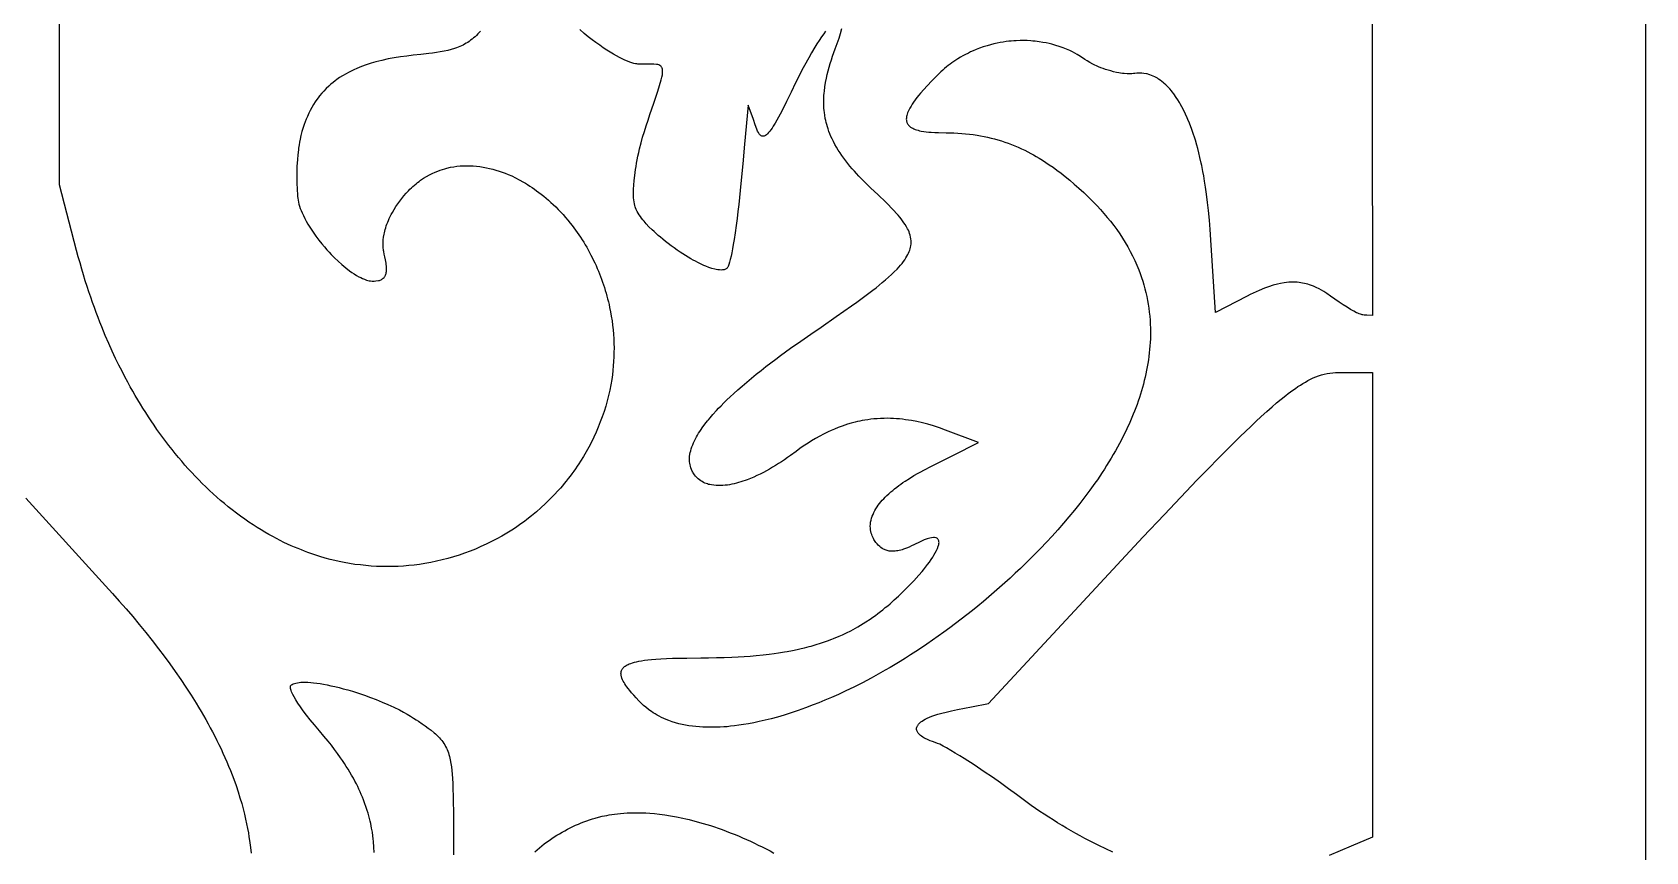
# Model space of a CAD drawing. Extents: x -500 to 500, y -1000 to 1000.
# Drawn here: x 204.3 to 500, y -849.8 to -699.7 of the extents above; entities that cross this region are included whole.
import ezdxf

# ---------------------------------------------------------------- set-up
doc = ezdxf.new("R2010")
doc.units = 0
doc.layers.add('APS_GEOMETR_', color=18, linetype='CONTINUOUS')

msp = doc.modelspace()

# ---------------------------------------------------------------- linework, layer by layer
at = {"layer": 'APS_GEOMETR_'}
msp.add_lwpolyline([(-500, -1000), (500, -1000), (500, 1000), (-500, 1000)], close=True, dxfattribs=at)
for points in [[(449.77, -670.97), (449.91, -751.54), (448.89, -751.5), (448.63, -751.49), (448.38, -751.47), (448.13, -751.44), (448, -751.41), (447.88, -751.38), (447.69, -751.32), (447.48, -751.24), (447.25, -751.14), (447.01, -751.04), (446.48, -750.77), (445.89, -750.45), (445.25, -750.06), (444.55, -749.62), (443.79, -749.11), (442.99, -748.54), (442.24, -747.99), (441.55, -747.53), (440.97, -747.17), (440.14, -746.69), (439.57, -746.41), (439.08, -746.2), (438.39, -745.93), (438.07, -745.84), (437.75, -745.75), (437.43, -745.68), (437.1, -745.61), (436.78, -745.55), (436.45, -745.51), (436.12, -745.47), (435.8, -745.45), (435.42, -745.44), (435, -745.45), (434.57, -745.47), (434.15, -745.5), (433.73, -745.55), (433.06, -745.67), (432.5, -745.8), (431.73, -746), (430.85, -746.29), (430.13, -746.55), (429.13, -746.95), (428.58, -747.2), (428.03, -747.46), (427.49, -747.72), (426.94, -747.99), (421.13, -751.03), (420.64, -743.42), (420.15, -735.82), (420.02, -734.08), (419.87, -732.34), (419.7, -730.83), (419.52, -729.32), (419.32, -728.05), (419.15, -726.93), (418.98, -725.98), (418.84, -725.19), (418.62, -724.09), (418.53, -723.63), (418.29, -722.61), (418.07, -721.72), (417.88, -720.95), (417.7, -720.32), (417.45, -719.45), (417.34, -719.08), (417.05, -718.23), (416.79, -717.49), (416.36, -716.34), (416.07, -715.61), (415.95, -715.31), (415.66, -714.68), (415.4, -714.13), (414.96, -713.29), (414.67, -712.76), (414.54, -712.54), (414.23, -712.04), (413.95, -711.61), (413.49, -710.95), (413.18, -710.54), (413.05, -710.38), (412.75, -710.03), (412.48, -709.74), (412.05, -709.29), (411.76, -709.03), (411.63, -708.92), (411.29, -708.65), (410.99, -708.42), (410.72, -708.24), (410.49, -708.09), (410.16, -707.9), (410.02, -707.83), (409.69, -707.67), (409.39, -707.55), (409.13, -707.46), (408.91, -707.38), (408.6, -707.3), (408.47, -707.27), (408.03, -707.2), (407.66, -707.16), (407.14, -707.14), (406.75, -707.16), (406.36, -707.2), (406.08, -707.23), (405.8, -707.25), (405.42, -707.26), (404.96, -707.25), (404.4, -707.21), (404.09, -707.18), (403.75, -707.13), (403.4, -707.07), (403.02, -707), (402.47, -706.88), (401.95, -706.75), (401.46, -706.61), (400.99, -706.47), (400.54, -706.31), (400.12, -706.15), (399.72, -705.99), (399.35, -705.82), (399, -705.66), (398.67, -705.49), (398.09, -705.17), (397.6, -704.88), (397.2, -704.62), (396.39, -704.09), (395.78, -703.72), (395.38, -703.5), (394.93, -703.26), (394.41, -703.01), (393.83, -702.75), (393.19, -702.49), (392.84, -702.37), (392.48, -702.24), (391.89, -702.06), (391.13, -701.85), (390.66, -701.73), (390.11, -701.61), (389.5, -701.5), (388.82, -701.39), (388.08, -701.3), (387.68, -701.26), (387.26, -701.23), (386.59, -701.19), (386.03, -701.18), (385.36, -701.18), (384.59, -701.21), (384.16, -701.23), (383.71, -701.27), (383.24, -701.31), (382.74, -701.37), (382.22, -701.45), (381.68, -701.54), (381.11, -701.66), (380.53, -701.79), (379.92, -701.94), (379.29, -702.12), (378.55, -702.35), (377.88, -702.59), (377.28, -702.82), (376.74, -703.05), (376.26, -703.26), (375.84, -703.46), (375.18, -703.79), (374.82, -703.99), (374.4, -704.23), (373.92, -704.52), (373.38, -704.86), (372.79, -705.27), (372.48, -705.49), (372.16, -705.74), (371.83, -706), (371.49, -706.28), (371.14, -706.58), (370.78, -706.9), (370.23, -707.43), (369.15, -708.54), (368.28, -709.47), (367.08, -710.8), (366.75, -711.21), (366.42, -711.62), (366.1, -712.04), (365.79, -712.46), (365.55, -712.82), (365.33, -713.19), (365.11, -713.56), (364.9, -713.93), (364.8, -714.17), (364.7, -714.4), (364.62, -714.64), (364.55, -714.89), (364.51, -715.06), (364.49, -715.23), (364.47, -715.4), (364.46, -715.57), (364.48, -715.75), (364.5, -715.92), (364.54, -716.07), (364.59, -716.2), (364.69, -716.42), (364.79, -716.57), (364.89, -716.69), (365, -716.81), (365.13, -716.92), (365.25, -717.02), (365.46, -717.14), (365.66, -717.25), (365.87, -717.35), (366.09, -717.45), (366.36, -717.54), (366.64, -717.62), (366.91, -717.69), (367.19, -717.75), (367.65, -717.82), (368.12, -717.89), (368.58, -717.94), (369.05, -717.99), (369.72, -718.02), (370.39, -718.04), (371.78, -718.06), (372.49, -718.08), (373.2, -718.1), (373.91, -718.14), (374.62, -718.19), (375.32, -718.25), (376.03, -718.32), (376.73, -718.41), (377.43, -718.51), (378.08, -718.62), (378.72, -718.75), (379.36, -718.88), (380, -719.04), (380.63, -719.2), (381.26, -719.38), (381.89, -719.57), (382.52, -719.77), (383.14, -719.99), (383.75, -720.22), (384.36, -720.46), (384.97, -720.72), (385.57, -720.99), (386.16, -721.27), (386.74, -721.56), (387.32, -721.86), (387.78, -722.12), (388.29, -722.4), (388.83, -722.73), (389.41, -723.09), (390.03, -723.49), (390.68, -723.93), (391.36, -724.4), (392.08, -724.93), (392.83, -725.49), (393.61, -726.1), (394.41, -726.76), (395.24, -727.46), (396.1, -728.22), (396.98, -729.02), (397.87, -729.88), (398.79, -730.79), (399.44, -731.46), (400.08, -732.15), (400.7, -732.85), (401.31, -733.57), (401.9, -734.3), (402.48, -735.05), (403.04, -735.81), (403.58, -736.58), (404.1, -737.37), (404.59, -738.17), (405.07, -738.98), (405.52, -739.81), (405.95, -740.64), (406.36, -741.49), (406.74, -742.34), (407.09, -743.21), (407.34, -743.88), (407.58, -744.57), (407.81, -745.26), (408.01, -745.96), (408.2, -746.66), (408.38, -747.36), (408.53, -748.08), (408.67, -748.79), (408.8, -749.51), (408.91, -750.23), (409, -750.95), (409.08, -751.67), (409.14, -752.4), (409.18, -753.12), (409.21, -753.85), (409.22, -754.57), (409.22, -755.21), (409.2, -755.85), (409.17, -756.49), (409.13, -757.13), (409.07, -757.77), (409.01, -758.41), (408.93, -759.05), (408.84, -759.69), (408.74, -760.33), (408.63, -760.96), (408.51, -761.6), (408.38, -762.23), (408.24, -762.86), (408.08, -763.49), (407.92, -764.12), (407.75, -764.75), (407.57, -765.37), (407.38, -765.99), (407.18, -766.61), (406.98, -767.23), (406.76, -767.84), (406.54, -768.45), (406.3, -769.06), (406.07, -769.66), (405.82, -770.26), (405.56, -770.86), (405.3, -771.45), (405.03, -772.04), (404.76, -772.62), (404.48, -773.2), (403.9, -774.35), (403.53, -775.03), (403.16, -775.71), (402.78, -776.39), (402.4, -777.06), (402, -777.73), (401.6, -778.39), (401.19, -779.05), (400.77, -779.71), (400.35, -780.36), (399.92, -781.01), (399.48, -781.65), (399.04, -782.29), (398.13, -783.55), (397.2, -784.8), (396.25, -786.04), (395.28, -787.26), (394.28, -788.46), (393.27, -789.64), (392.24, -790.81), (391.2, -791.97), (390.14, -793.11), (389.07, -794.23), (388.16, -795.16), (387.25, -796.08), (386.32, -797), (385.39, -797.9), (384.44, -798.8), (383.49, -799.68), (382.53, -800.56), (381.56, -801.43), (380.58, -802.29), (379.59, -803.14), (378.6, -803.97), (377.59, -804.8), (376.58, -805.62), (375.56, -806.43), (374.54, -807.23), (373.5, -808.01), (372.42, -808.82), (371.35, -809.6), (370.3, -810.35), (369.26, -811.08), (368.23, -811.79), (367.22, -812.46), (366.23, -813.12), (365.25, -813.75), (364.29, -814.36), (363.34, -814.94), (362.41, -815.51), (361.5, -816.05), (360.61, -816.57), (359.73, -817.07), (358.87, -817.54), (358.03, -818), (357.21, -818.44), (356.41, -818.86), (354.86, -819.64), (353.4, -820.35), (352.02, -820.99), (350.73, -821.56), (349.53, -822.08), (348.42, -822.53), (347.41, -822.93), (346.01, -823.47), (344.65, -823.95), (343.33, -824.39), (342.07, -824.79), (340.85, -825.14), (339.68, -825.46), (338.57, -825.74), (337.5, -825.98), (336.49, -826.19), (335.53, -826.37), (334.63, -826.53), (333.79, -826.66), (333, -826.76), (332.27, -826.84), (331.6, -826.91), (330.99, -826.95), (330.35, -826.99), (329.72, -827.02), (329.08, -827.03), (328.44, -827.03), (327.8, -827.02), (327.16, -826.99), (326.53, -826.95), (325.89, -826.9), (325.25, -826.83), (324.62, -826.74), (324, -826.63), (323.37, -826.5), (322.76, -826.36), (322.15, -826.19), (321.54, -826.01), (320.95, -825.8), (320.46, -825.61), (320, -825.41), (319.57, -825.21), (319.16, -825), (318.77, -824.79), (318.41, -824.58), (318.07, -824.37), (317.76, -824.16), (317.46, -823.95), (317.19, -823.75), (316.7, -823.36), (316.3, -823.01), (315.98, -822.7), (315.43, -822.15), (314.94, -821.63), (314.5, -821.15), (314.11, -820.71), (313.77, -820.3), (313.49, -819.94), (313.24, -819.62), (313.05, -819.34), (312.88, -819.09), (312.72, -818.84), (312.57, -818.58), (312.44, -818.3), (312.32, -818.03), (312.24, -817.74), (312.2, -817.6), (312.18, -817.46), (312.17, -817.31), (312.16, -817.16), (312.17, -816.98), (312.2, -816.8), (312.25, -816.64), (312.32, -816.49), (312.39, -816.36), (312.48, -816.23), (312.58, -816.11), (312.69, -816.01), (312.8, -815.91), (312.91, -815.83), (313.12, -815.69), (313.32, -815.58), (313.48, -815.5), (313.69, -815.41), (313.96, -815.31), (314.26, -815.21), (314.62, -815.11), (315.02, -815.01), (315.46, -814.91), (315.95, -814.82), (316.49, -814.74), (317.07, -814.67), (317.76, -814.6), (318.56, -814.53), (319.48, -814.47), (320.5, -814.42), (321.63, -814.38), (322.87, -814.35), (324.22, -814.33), (326.79, -814.31), (328.22, -814.29), (329.65, -814.26), (331.07, -814.22), (332.5, -814.17), (333.62, -814.11), (334.74, -814.04), (335.85, -813.96), (336.97, -813.87), (338.23, -813.73), (339.33, -813.6), (340.27, -813.48), (341.06, -813.37), (342.14, -813.2), (342.6, -813.12), (343.6, -812.93), (344.46, -812.75), (345.21, -812.59), (345.82, -812.45), (346.68, -812.23), (347.03, -812.13), (347.96, -811.86), (348.76, -811.61), (349.44, -811.38), (350.01, -811.18), (350.79, -810.89), (351.12, -810.76), (352.15, -810.33), (352.78, -810.05), (353.5, -809.72), (354.29, -809.32), (354.71, -809.1), (355.15, -808.86), (355.61, -808.6), (356.08, -808.32), (356.57, -808.02), (357.07, -807.71), (357.87, -807.18), (358.34, -806.85), (358.8, -806.51), (359.27, -806.17), (359.72, -805.82), (360.17, -805.47), (360.62, -805.1), (361.06, -804.74), (361.5, -804.37), (362.26, -803.68), (363.02, -802.98), (363.76, -802.27), (364.5, -801.55), (365.21, -800.81), (365.83, -800.16), (366.77, -799.12), (367.36, -798.45), (367.6, -798.16), (367.97, -797.7), (368.34, -797.22), (368.7, -796.74), (369.05, -796.25), (369.3, -795.86), (369.54, -795.46), (369.78, -795.05), (370, -794.64), (370.18, -794.25), (370.33, -793.85), (370.37, -793.68), (370.41, -793.5), (370.43, -793.33), (370.46, -793.15), (370.45, -793.05), (370.44, -792.95), (370.42, -792.84), (370.39, -792.75), (370.32, -792.62), (370.25, -792.52), (370.17, -792.44), (370.09, -792.39), (369.96, -792.33), (369.9, -792.31), (369.66, -792.27), (369.42, -792.26), (369.1, -792.29), (368.78, -792.35), (368.26, -792.5), (367.75, -792.68), (367.37, -792.84), (366.99, -793.01), (366.61, -793.19), (366.24, -793.38), (365.84, -793.59), (365.44, -793.79), (364.96, -794.01), (364.47, -794.22), (363.96, -794.4), (363.7, -794.48), (363.44, -794.56), (363.18, -794.62), (362.92, -794.67), (362.66, -794.71), (362.4, -794.74), (362.14, -794.76), (361.87, -794.76), (361.61, -794.75), (361.35, -794.72), (361.15, -794.68), (360.96, -794.64), (360.78, -794.58), (360.61, -794.52), (360.45, -794.46), (360.3, -794.38), (360.03, -794.23), (359.8, -794.07), (359.61, -793.91), (359.32, -793.63), (359.13, -793.41), (358.9, -793.14), (358.78, -792.97), (358.66, -792.8), (358.54, -792.61), (358.43, -792.4), (358.31, -792.18), (358.21, -791.94), (358.12, -791.69), (358.04, -791.42), (357.97, -791.13), (357.92, -790.83), (357.89, -790.52), (357.87, -790.19), (357.89, -789.82), (357.93, -789.45), (358, -789.08), (358.1, -788.72), (358.22, -788.36), (358.36, -788), (358.52, -787.65), (358.7, -787.31), (358.9, -786.97), (359.11, -786.65), (359.33, -786.32), (359.56, -786.01), (359.81, -785.71), (360.06, -785.42), (360.32, -785.14), (360.58, -784.87), (360.91, -784.54), (361.26, -784.21), (361.61, -783.9), (361.97, -783.6), (362.33, -783.3), (362.7, -783.01), (363.08, -782.72), (363.46, -782.44), (363.85, -782.17), (364.24, -781.91), (365.03, -781.4), (365.84, -780.91), (366.66, -780.44), (367.13, -780.18), (367.69, -779.88), (369.09, -779.17), (372.98, -777.21), (377.68, -774.84), (371.66, -772.56), (370.55, -772.16), (369.43, -771.79), (368.43, -771.5), (367.42, -771.25), (366.4, -771.01), (365.39, -770.81), (364.84, -770.72), (364.3, -770.65), (363.76, -770.58), (363.21, -770.52), (362.67, -770.47), (362.12, -770.44), (361.57, -770.41), (361.02, -770.4), (360.4, -770.41), (359.75, -770.43), (359.12, -770.47), (358.53, -770.52), (357.95, -770.58), (357.41, -770.65), (356.89, -770.73), (356.4, -770.81), (355.94, -770.9), (355.5, -771), (355.09, -771.09), (354.34, -771.29), (353.71, -771.48), (353.17, -771.65), (352.71, -771.81), (351.98, -772.09), (351.31, -772.36), (350.71, -772.62), (350.17, -772.86), (349.27, -773.3), (348.61, -773.65), (347.82, -774.1), (347.11, -774.52), (346.47, -774.93), (345.89, -775.3), (345.39, -775.65), (344.94, -775.96), (344.25, -776.47), (343.21, -777.24), (342.68, -777.61), (342.14, -777.98), (341.6, -778.35), (341.06, -778.7), (340.51, -779.05), (339.95, -779.38), (339.39, -779.71), (338.83, -780.03), (338.26, -780.33), (337.68, -780.63), (337.09, -780.91), (336.51, -781.17), (335.91, -781.42), (335.31, -781.66), (334.92, -781.8), (334.52, -781.94), (334.13, -782.07), (333.72, -782.19), (333.32, -782.3), (332.91, -782.4), (332.49, -782.49), (332.08, -782.57), (331.66, -782.63), (331.25, -782.68), (330.83, -782.72), (330.42, -782.74), (330, -782.74), (329.59, -782.72), (329.18, -782.68), (328.77, -782.62), (328.43, -782.55), (328.23, -782.5), (328.01, -782.43), (327.78, -782.35), (327.55, -782.26), (327.3, -782.14), (327.05, -782.01), (326.8, -781.86), (326.55, -781.68), (326.3, -781.48), (326.06, -781.26), (325.84, -781.01), (325.62, -780.73), (325.52, -780.58), (325.42, -780.42), (325.33, -780.25), (325.24, -780.08), (325.1, -779.78), (324.99, -779.48), (324.9, -779.19), (324.84, -778.91), (324.79, -778.64), (324.75, -778.37), (324.74, -778.11), (324.73, -777.87), (324.74, -777.63), (324.75, -777.41), (324.81, -777), (324.87, -776.65), (324.94, -776.37), (325.05, -775.99), (325.18, -775.62), (325.32, -775.25), (325.47, -774.89), (325.63, -774.53), (325.81, -774.17), (326, -773.82), (326.2, -773.47), (326.4, -773.13), (326.62, -772.8), (326.84, -772.46), (327.07, -772.14), (327.54, -771.49), (328.03, -770.87), (328.18, -770.68), (328.49, -770.3), (328.98, -769.73), (329.65, -768.99), (330.06, -768.56), (330.51, -768.09), (331.02, -767.58), (331.58, -767.03), (332.19, -766.45), (332.86, -765.83), (333.58, -765.18), (334.35, -764.5), (335.21, -763.76), (336.08, -763.04), (336.95, -762.33), (337.84, -761.62), (338.73, -760.92), (339.62, -760.23), (340.52, -759.55), (341.43, -758.88), (343.26, -757.55), (345.11, -756.24), (346.97, -754.95), (348.83, -753.68), (351.63, -751.75), (354.41, -749.8), (355.39, -749.09), (356.38, -748.37), (357.35, -747.65), (358.33, -746.92), (358.91, -746.46), (359.5, -745.99), (360.07, -745.52), (360.65, -745.04), (361.19, -744.55), (361.73, -744.06), (362.26, -743.56), (362.78, -743.05), (363.09, -742.71), (363.4, -742.36), (363.7, -742), (363.98, -741.64), (364.19, -741.33), (364.4, -741.02), (364.59, -740.7), (364.77, -740.38), (364.89, -740.12), (365, -739.86), (365.1, -739.6), (365.19, -739.33), (365.25, -739.05), (365.29, -738.81), (365.34, -738.43), (365.36, -738.19), (365.36, -738.08), (365.34, -737.8), (365.32, -737.55), (365.26, -737.16), (365.2, -736.92), (365.18, -736.81), (365.08, -736.52), (364.97, -736.23), (364.85, -735.94), (364.71, -735.66), (364.5, -735.28), (364.27, -734.91), (364.03, -734.55), (363.79, -734.19), (363.52, -733.84), (363.25, -733.51), (362.97, -733.17), (362.69, -732.85), (362.2, -732.32), (361.71, -731.8), (361.21, -731.29), (360.71, -730.78), (359.32, -729.45), (357.92, -728.14), (357.05, -727.3), (356.19, -726.44), (355.76, -726), (355.35, -725.55), (354.94, -725.1), (354.54, -724.65), (354.14, -724.18), (353.76, -723.71), (353.38, -723.23), (353.01, -722.75), (352.66, -722.26), (352.32, -721.76), (351.99, -721.25), (351.67, -720.73), (351.37, -720.21), (351.1, -719.7), (350.86, -719.21), (350.64, -718.73), (350.44, -718.26), (350.27, -717.81), (350.12, -717.37), (349.99, -716.96), (349.87, -716.56), (349.77, -716.18), (349.69, -715.82), (349.62, -715.48), (349.51, -714.87), (349.44, -714.36), (349.4, -713.97), (349.37, -713.58), (349.34, -713.19), (349.33, -712.79), (349.33, -712.4), (349.33, -712), (349.35, -711.61), (349.37, -711.22), (349.4, -710.82), (349.44, -710.43), (349.54, -709.64), (349.66, -708.86), (349.81, -708.09), (349.96, -707.41), (350.13, -706.72), (350.31, -706.05), (350.51, -705.37), (350.73, -704.7), (350.95, -704.03), (351.18, -703.37), (351.43, -702.71), (351.79, -701.72), (352.13, -700.72), (352.4, -699.85), (352.64, -698.96)], [(286.39, -699.45), (286.16, -699.71), (285.92, -699.97), (285.67, -700.22), (285.42, -700.46), (285.16, -700.7), (284.89, -700.92), (284.61, -701.13), (284.35, -701.32), (284.07, -701.5), (283.79, -701.67), (283.5, -701.83), (283.21, -701.99), (282.91, -702.13), (282.61, -702.26), (282.3, -702.39), (281.99, -702.5), (281.67, -702.61), (281.04, -702.81), (280.4, -702.97), (279.75, -703.12), (279.05, -703.25), (278.34, -703.37), (277.63, -703.48), (276.92, -703.57), (275.5, -703.74), (274.07, -703.88), (272.92, -704.01), (271.76, -704.16), (270.62, -704.34), (269.49, -704.55), (268.36, -704.8), (267.24, -705.07), (266.36, -705.33), (265.48, -705.61), (264.62, -705.93), (263.77, -706.27), (263.2, -706.53), (262.68, -706.78), (262.21, -707.02), (261.79, -707.25), (261.1, -707.65), (260.6, -707.97), (260.07, -708.33), (259.75, -708.57), (259.39, -708.84), (259, -709.16), (258.59, -709.53), (258.14, -709.95), (257.68, -710.43), (257.32, -710.83), (256.91, -711.32), (256.66, -711.64), (256.39, -712), (256.11, -712.41), (255.8, -712.88), (255.49, -713.41), (255.18, -713.99), (254.94, -714.48), (254.68, -715.06), (254.46, -715.59), (254.27, -716.08), (254.11, -716.53), (253.86, -717.29), (253.69, -717.86), (253.51, -718.6), (253.37, -719.24), (253.26, -719.8), (253.17, -720.27), (253.07, -720.92), (253.03, -721.19), (252.93, -722.12), (252.86, -722.94), (252.81, -723.63), (252.77, -724.22), (252.74, -725.03), (252.73, -725.37), (252.74, -726.34), (252.75, -727.2), (252.8, -728.53), (252.85, -729.38), (252.87, -729.73), (252.92, -730.08), (252.97, -730.44), (253.04, -730.79), (253.12, -731.13), (253.25, -731.54), (253.38, -731.94), (253.53, -732.34), (253.7, -732.74), (253.95, -733.26), (254.21, -733.79), (254.48, -734.3), (254.77, -734.81), (255.12, -735.37), (255.48, -735.93), (255.85, -736.48), (256.22, -737.02), (256.78, -737.75), (257.31, -738.4), (257.8, -738.99), (258.26, -739.52), (258.67, -739.98), (259.05, -740.37), (259.66, -741), (260.32, -741.62), (261.01, -742.23), (261.71, -742.81), (262.43, -743.38), (262.84, -743.66), (263.25, -743.94), (263.68, -744.2), (264.11, -744.45), (264.45, -744.62), (264.81, -744.78), (265.16, -744.92), (265.52, -745.06), (265.77, -745.13), (266.02, -745.18), (266.28, -745.22), (266.53, -745.26), (266.93, -745.26), (267.26, -745.23), (267.72, -745.17), (267.88, -745.12), (268.03, -745.07), (268.18, -745), (268.33, -744.93), (268.46, -744.83), (268.57, -744.74), (268.73, -744.58), (268.82, -744.47), (268.86, -744.42), (268.93, -744.28), (269, -744.14), (269.05, -744), (269.1, -743.86), (269.14, -743.68), (269.17, -743.5), (269.19, -743.31), (269.2, -743.13), (269.19, -742.83), (269.18, -742.53), (269.15, -742.24), (269.12, -741.94), (269.01, -741.36), (268.89, -740.79), (268.78, -740.32), (268.69, -739.85), (268.65, -739.64), (268.62, -739.44), (268.59, -739.19), (268.57, -738.89), (268.57, -738.54), (268.57, -738.14), (268.6, -737.69), (268.66, -737.19), (268.75, -736.66), (268.81, -736.38), (268.88, -736.08), (268.96, -735.78), (269.05, -735.47), (269.15, -735.15), (269.27, -734.82), (269.4, -734.48), (269.54, -734.13), (269.7, -733.78), (269.87, -733.42), (270.06, -733.05), (270.27, -732.67), (270.58, -732.14), (270.91, -731.61), (271.25, -731.1), (271.61, -730.59), (271.98, -730.1), (272.37, -729.62), (272.78, -729.15), (273.2, -728.7), (273.48, -728.42), (273.76, -728.15), (274.04, -727.89), (274.32, -727.65), (274.6, -727.41), (274.88, -727.19), (275.16, -726.98), (275.44, -726.78), (275.99, -726.41), (276.53, -726.07), (277.07, -725.78), (277.58, -725.52), (278.09, -725.29), (278.57, -725.09), (279.03, -724.92), (279.47, -724.78), (279.88, -724.66), (280.26, -724.55), (280.93, -724.4), (281.52, -724.3), (282.1, -724.22), (282.7, -724.16), (283.3, -724.13), (283.9, -724.12), (284.5, -724.13), (285.1, -724.16), (285.7, -724.21), (286.3, -724.28), (286.9, -724.37), (287.49, -724.48), (288.08, -724.6), (288.67, -724.75), (289.24, -724.91), (289.81, -725.08), (290.38, -725.28), (290.91, -725.47), (291.5, -725.71), (292.13, -725.99), (292.81, -726.31), (293.52, -726.68), (294.28, -727.1), (294.67, -727.33), (295.06, -727.57), (295.46, -727.83), (295.87, -728.1), (296.29, -728.39), (296.71, -728.69), (297.13, -729), (297.56, -729.33), (298, -729.68), (298.43, -730.04), (298.87, -730.42), (299.32, -730.82), (299.76, -731.23), (300.2, -731.66), (300.65, -732.11), (301.1, -732.58), (301.54, -733.06), (301.99, -733.57), (302.43, -734.09), (302.87, -734.63), (303.2, -735.05), (303.52, -735.48), (303.84, -735.91), (304.15, -736.34), (304.45, -736.79), (304.75, -737.23), (305.04, -737.68), (305.33, -738.14), (305.6, -738.6), (305.88, -739.06), (306.14, -739.53), (306.4, -740), (306.65, -740.48), (306.9, -740.96), (307.13, -741.45), (307.36, -741.93), (307.59, -742.42), (307.81, -742.92), (308.02, -743.41), (308.22, -743.91), (308.42, -744.42), (308.61, -744.92), (308.79, -745.43), (308.96, -745.94), (309.13, -746.45), (309.29, -746.96), (309.44, -747.48), (309.59, -747.99), (309.72, -748.51), (309.85, -749.03), (309.97, -749.55), (310.09, -750.07), (310.25, -750.88), (310.39, -751.69), (310.52, -752.51), (310.63, -753.34), (310.72, -754.17), (310.79, -754.99), (310.84, -755.83), (310.87, -756.66), (310.89, -757.49), (310.88, -758.32), (310.86, -759.16), (310.82, -759.99), (310.76, -760.81), (310.68, -761.64), (310.58, -762.46), (310.47, -763.28), (310.3, -764.27), (310.11, -765.26), (309.89, -766.24), (309.64, -767.22), (309.36, -768.19), (309.06, -769.16), (308.74, -770.11), (308.38, -771.06), (308.01, -772), (307.61, -772.94), (307.19, -773.86), (306.74, -774.76), (306.28, -775.66), (305.79, -776.54), (305.28, -777.41), (304.75, -778.26), (304.45, -778.73), (304.14, -779.19), (303.82, -779.65), (303.5, -780.11), (303.17, -780.56), (302.83, -781.01), (302.49, -781.45), (302.14, -781.89), (301.78, -782.33), (301.42, -782.76), (301.05, -783.19), (300.68, -783.61), (299.91, -784.43), (299.13, -785.24), (298.32, -786.03), (297.49, -786.79), (296.65, -787.53), (295.78, -788.25), (294.9, -788.95), (294.45, -789.28), (294, -789.61), (293.54, -789.94), (293.08, -790.26), (292.62, -790.57), (292.15, -790.87), (291.25, -791.44), (290.32, -791.98), (289.39, -792.5), (288.44, -793), (287.47, -793.47), (286.49, -793.92), (285.5, -794.35), (284.5, -794.75), (283.49, -795.12), (282.48, -795.47), (281.45, -795.79), (280.42, -796.09), (279.38, -796.36), (278.33, -796.61), (277.29, -796.82), (276.24, -797.01), (275.26, -797.16), (274.28, -797.29), (273.3, -797.39), (272.31, -797.47), (271.32, -797.53), (270.33, -797.56), (269.34, -797.57), (268.34, -797.56), (267.35, -797.53), (266.36, -797.47), (265.37, -797.39), (264.39, -797.28), (263.4, -797.16), (262.43, -797.01), (261.45, -796.83), (260.49, -796.64), (259.72, -796.47), (258.87, -796.26), (257.94, -796.01), (256.95, -795.72), (255.89, -795.38), (255.33, -795.19), (254.76, -794.98), (254.18, -794.76), (253.58, -794.53), (252.97, -794.28), (252.34, -794.02), (251.71, -793.74), (251.05, -793.44), (250.39, -793.13), (249.72, -792.79), (249.03, -792.44), (248.34, -792.07), (247.63, -791.68), (246.91, -791.27), (246.19, -790.84), (245.46, -790.38), (244.72, -789.91), (243.97, -789.41), (243.21, -788.89), (242.45, -788.34), (241.68, -787.77), (240.91, -787.18), (240.19, -786.61), (239.48, -786.03), (238.78, -785.44), (238.09, -784.84), (237.4, -784.22), (236.73, -783.6), (236.06, -782.97), (235.4, -782.32), (234.76, -781.67), (234.11, -781), (233.48, -780.33), (232.86, -779.65), (232.25, -778.96), (231.64, -778.26), (231.04, -777.56), (230.45, -776.85), (229.87, -776.12), (229.3, -775.4), (228.74, -774.66), (228.19, -773.92), (227.64, -773.17), (227.1, -772.42), (226.58, -771.66), (226.06, -770.89), (225.55, -770.12), (225.05, -769.35), (224.55, -768.57), (224.07, -767.79), (223.59, -767), (223.13, -766.21), (222.67, -765.41), (222.22, -764.61), (221.75, -763.76), (221.25, -762.82), (220.71, -761.78), (220.14, -760.66), (219.54, -759.44), (218.93, -758.12), (218.29, -756.72), (217.64, -755.21), (216.98, -753.61), (216.65, -752.77), (216.32, -751.91), (215.98, -751.03), (215.65, -750.12), (215.31, -749.18), (214.98, -748.22), (214.64, -747.23), (214.31, -746.22), (213.98, -745.19), (213.65, -744.13), (213.33, -743.04), (213.01, -741.93), (212.69, -740.79), (212.38, -739.63), (209.26, -727.64), (209.26, -687.44)], [(349.65, -699.46), (349.32, -699.91), (348.9, -700.52), (348.48, -701.14), (348.08, -701.76), (347.69, -702.39), (347.09, -703.41), (346.58, -704.31), (345.8, -705.72), (345.32, -706.62), (345.13, -707.01), (344.17, -708.95), (343.35, -710.66), (342.52, -712.37), (341.95, -713.51), (341.37, -714.64), (341.06, -715.2), (340.75, -715.76), (340.43, -716.31), (340.09, -716.85), (339.86, -717.2), (339.64, -717.52), (339.42, -717.8), (339.22, -718.04), (339.02, -718.25), (338.84, -718.42), (338.66, -718.55), (338.51, -718.64), (338.41, -718.68), (338.32, -718.7), (338.24, -718.71), (338.16, -718.71), (338.08, -718.7), (338.01, -718.69), (337.89, -718.64), (337.79, -718.58), (337.71, -718.52), (337.64, -718.45), (337.57, -718.37), (337.49, -718.27), (337.35, -718.04), (337.21, -717.76), (337.07, -717.43), (336.77, -716.63), (336.43, -715.67), (335.5, -713), (334.83, -720.17), (334.5, -723.75), (334.16, -727.34), (333.9, -729.93), (333.76, -731.22), (333.61, -732.51), (333.45, -733.8), (333.28, -735.09), (333.09, -736.38), (332.89, -737.66), (332.75, -738.53), (332.61, -739.33), (332.47, -740.05), (332.34, -740.71), (332.2, -741.29), (332.07, -741.8), (331.94, -742.23), (331.81, -742.59), (331.73, -742.73), (331.64, -742.85), (331.54, -742.94), (331.43, -743.02), (331.33, -743.07), (331.23, -743.12), (331.07, -743.16), (330.93, -743.19), (330.79, -743.21), (330.5, -743.23), (330.22, -743.22), (329.93, -743.19), (329.64, -743.14), (329.36, -743.08), (328.8, -742.92), (328.29, -742.75), (327.69, -742.51), (327.35, -742.37), (327, -742.21), (326.63, -742.04), (326.24, -741.84), (325.83, -741.63), (325.4, -741.4), (324.96, -741.15), (324.49, -740.88), (324.02, -740.59), (323.52, -740.27), (323.01, -739.94), (322.48, -739.58), (321.9, -739.17), (321.34, -738.77), (320.81, -738.37), (320.31, -737.98), (319.84, -737.6), (319.4, -737.23), (318.98, -736.87), (318.59, -736.53), (318.23, -736.19), (317.89, -735.87), (317.3, -735.28), (316.8, -734.74), (316.4, -734.28), (316.17, -734), (315.94, -733.71), (315.72, -733.41), (315.51, -733.11), (315.31, -732.8), (315.13, -732.48), (314.96, -732.16), (314.82, -731.82), (314.75, -731.62), (314.68, -731.37), (314.62, -731.08), (314.56, -730.75), (314.52, -730.38), (314.48, -729.97), (314.46, -729.52), (314.46, -729.02), (314.47, -728.41), (314.51, -727.68), (314.58, -726.84), (314.68, -725.88), (314.75, -725.36), (314.83, -724.82), (314.92, -724.25), (315.02, -723.65), (315.14, -723.02), (315.27, -722.37), (315.41, -721.7), (315.58, -720.99), (315.84, -719.93), (316.14, -718.88), (316.45, -717.83), (316.78, -716.79), (317.13, -715.75), (317.48, -714.71), (318.2, -712.64), (318.93, -710.46), (319.25, -709.42), (319.55, -708.37), (319.66, -707.9), (319.75, -707.44), (319.79, -707.04), (319.8, -706.65), (319.77, -706.43), (319.72, -706.22), (319.67, -706.12), (319.6, -706.02), (319.53, -705.93), (319.45, -705.84), (319.28, -705.74), (319.11, -705.65), (318.89, -705.59), (318.68, -705.55), (318.2, -705.51), (317.72, -705.48), (316.63, -705.49), (316.08, -705.5), (315.82, -705.5), (315.48, -705.5), (315.28, -705.48), (315.05, -705.46), (314.81, -705.42), (314.55, -705.36), (314.18, -705.26), (313.77, -705.12), (313.34, -704.96), (312.88, -704.77), (312.39, -704.54), (311.88, -704.28), (311.33, -703.99), (310.77, -703.67), (310.17, -703.31), (309.56, -702.92), (308.92, -702.5), (308.26, -702.04), (307.58, -701.55), (306.88, -701.02), (306.17, -700.46), (305.43, -699.86), (304.61, -699.17)], [(402.31, -849.91), (401.03, -849.31), (399.77, -848.7), (398.91, -848.27), (398.05, -847.83), (397.2, -847.38), (396.35, -846.93), (395.51, -846.46), (394.68, -845.99), (393.84, -845.51), (393.02, -845.02), (392.19, -844.52), (391.38, -844.01), (390.57, -843.49), (389.76, -842.97), (388.96, -842.43), (388.17, -841.89), (387.38, -841.34), (386.6, -840.78), (384.66, -839.34), (383.19, -838.28), (381.72, -837.23), (380.25, -836.19), (378.76, -835.16), (376.91, -833.93), (375.05, -832.72), (374.25, -832.23), (373.44, -831.74), (372.64, -831.26), (371.82, -830.78), (371.2, -830.46), (370.58, -830.14), (370.16, -829.97), (369.74, -829.82), (369.28, -829.65), (368.82, -829.48), (368.36, -829.28), (367.92, -829.07), (367.7, -828.95), (367.48, -828.82), (367.26, -828.68), (367.06, -828.52), (366.87, -828.35), (366.7, -828.16), (366.62, -828.07), (366.55, -827.96), (366.49, -827.85), (366.44, -827.74), (366.39, -827.59), (366.36, -827.44), (366.35, -827.3), (366.36, -827.16), (366.39, -827.03), (366.44, -826.9), (366.5, -826.78), (366.56, -826.67), (366.63, -826.56), (366.71, -826.46), (366.87, -826.29), (367.14, -826.05), (367.35, -825.89), (367.61, -825.73), (367.92, -825.55), (368.29, -825.37), (368.7, -825.18), (369.17, -824.99), (369.69, -824.8), (370.26, -824.62), (370.95, -824.43), (371.78, -824.23), (372.75, -824.01), (373.84, -823.78), (376.44, -823.26), (379.56, -822.64), (396.86, -803.98), (403.13, -797.23), (407.83, -792.2), (411.77, -788.01), (413.75, -785.92), (415.74, -783.84), (417.73, -781.76), (419.73, -779.7), (421.75, -777.64), (423.78, -775.61), (425.68, -773.73), (426.63, -772.8), (427.59, -771.88), (428.56, -770.97), (429.54, -770.06), (430.53, -769.17), (431.53, -768.29), (432.35, -767.59), (433.19, -766.89), (434.04, -766.2), (434.47, -765.87), (434.9, -765.54), (435.34, -765.22), (435.79, -764.91), (436.24, -764.6), (436.69, -764.31), (437.15, -764.02), (437.62, -763.75), (438.09, -763.48), (438.57, -763.23), (439.05, -763), (439.54, -762.8), (440.04, -762.61), (440.55, -762.45), (441.06, -762.31), (441.58, -762.19), (442.1, -762.11), (442.63, -762.05), (443.15, -762.02), (443.84, -762.01), (445.76, -762), (449.91, -762.01), (449.91, -847.18), (445.98, -848.83), (441.97, -850.53)], [(203.08, -785.05), (217.69, -801.09), (218.96, -802.49), (220.21, -803.9), (221.44, -805.32), (222.67, -806.75), (223.87, -808.2), (225.06, -809.66), (226.24, -811.13), (227.39, -812.62), (228.43, -814), (229.46, -815.4), (230.47, -816.81), (231.46, -818.24), (232.42, -819.68), (233.37, -821.14), (234.29, -822.61), (234.74, -823.35), (235.19, -824.1), (235.63, -824.85), (236.06, -825.6), (236.48, -826.36), (236.89, -827.12), (237.3, -827.88), (237.7, -828.65), (238.09, -829.43), (238.47, -830.2), (238.85, -830.98), (239.21, -831.77), (239.57, -832.56), (239.91, -833.35), (240.25, -834.15), (240.57, -834.95), (240.89, -835.75), (241.2, -836.56), (241.61, -837.72), (241.99, -838.84), (242.33, -839.93), (242.64, -840.97), (242.91, -841.97), (243.15, -842.93), (243.37, -843.85), (243.55, -844.73), (243.72, -845.56), (243.86, -846.35), (243.98, -847.09), (244.09, -847.78), (244.25, -849.03), (244.37, -850.08)], [(266.93, -849.98), (266.88, -848.97), (266.81, -847.95), (266.75, -847.47), (266.68, -846.9), (266.59, -846.24), (266.46, -845.49), (266.29, -844.66), (266.19, -844.22), (266.08, -843.76), (265.95, -843.27), (265.81, -842.77), (265.66, -842.25), (265.48, -841.71), (265.18, -840.84), (264.99, -840.34), (264.78, -839.84), (264.57, -839.34), (264.36, -838.84), (264.13, -838.35), (263.9, -837.86), (263.66, -837.37), (263.41, -836.89), (263.11, -836.34), (262.79, -835.79), (262.48, -835.25), (262.15, -834.71), (261.82, -834.18), (261.48, -833.65), (261.13, -833.12), (260.78, -832.6), (260.22, -831.84), (259.66, -831.08), (259.08, -830.33), (258.49, -829.59), (257.69, -828.63), (256.89, -827.68), (255.96, -826.59), (255.21, -825.67), (254.53, -824.8), (253.93, -824), (253.4, -823.26), (252.95, -822.59), (252.57, -821.98), (252.26, -821.45), (252.01, -821), (251.89, -820.75), (251.79, -820.51), (251.7, -820.29), (251.64, -820.09), (251.59, -819.9), (251.57, -819.74), (251.57, -819.6), (251.59, -819.49), (251.61, -819.43), (251.65, -819.38), (251.7, -819.32), (251.76, -819.27), (251.91, -819.17), (252.1, -819.07), (252.32, -818.99), (252.57, -818.91), (252.85, -818.85), (253.15, -818.81), (253.5, -818.78), (253.9, -818.76), (254.33, -818.76), (254.79, -818.78), (255.29, -818.81), (255.83, -818.86), (256.4, -818.93), (257, -819.02), (257.63, -819.13), (258.3, -819.25), (258.99, -819.4), (259.72, -819.56), (260.48, -819.75), (261.27, -819.95), (262.08, -820.18), (262.93, -820.43), (264.04, -820.78), (265.14, -821.15), (266.23, -821.54), (267.32, -821.95), (268.39, -822.39), (269.46, -822.85), (270.51, -823.33), (271.55, -823.85), (272.31, -824.24), (272.99, -824.63), (273.61, -824.99), (274.16, -825.33), (274.65, -825.65), (275.07, -825.93), (275.74, -826.39), (276.29, -826.78), (276.84, -827.18), (277.38, -827.58), (277.91, -828.01), (278.16, -828.23), (278.41, -828.46), (278.65, -828.69), (278.89, -828.93), (279.11, -829.18), (279.32, -829.44), (279.52, -829.7), (279.71, -829.98), (279.88, -830.25), (280.03, -830.54), (280.17, -830.82), (280.3, -831.12), (280.42, -831.42), (280.53, -831.73), (280.63, -832.04), (280.72, -832.35), (280.8, -832.67), (280.87, -832.99), (280.99, -833.63), (281.09, -834.28), (281.17, -834.92), (281.23, -835.6), (281.28, -836.4), (281.33, -837.33), (281.37, -838.39), (281.4, -839.57), (281.42, -840.88), (281.44, -842.32), (281.45, -843.88), (281.45, -847.68), (281.48, -850.37)], [(296.39, -849.84), (296.8, -849.47), (297.22, -849.11), (297.66, -848.76), (298.1, -848.41), (298.54, -848.08), (299, -847.75), (299.46, -847.43), (299.92, -847.12), (300.39, -846.82), (300.87, -846.53), (301.36, -846.25), (301.85, -845.98), (302.34, -845.72), (302.84, -845.47), (303.34, -845.22), (303.84, -844.99), (304.35, -844.77), (304.87, -844.56), (305.38, -844.36), (305.9, -844.17), (306.42, -843.99), (306.94, -843.83), (307.46, -843.67), (308.04, -843.51), (308.74, -843.34), (309.13, -843.25), (309.55, -843.17), (310, -843.09), (310.48, -843.01), (310.98, -842.94), (311.51, -842.87), (312.08, -842.81), (312.67, -842.76), (313.29, -842.72), (313.93, -842.7), (314.61, -842.68), (315.31, -842.68), (315.97, -842.7), (316.69, -842.73), (317.47, -842.78), (318.32, -842.85), (319.24, -842.95), (320.21, -843.08), (321.24, -843.24), (322.33, -843.44), (323.48, -843.67), (324.07, -843.81), (324.68, -843.95), (325.3, -844.1), (325.93, -844.27), (326.58, -844.45), (327.23, -844.64), (327.91, -844.84), (328.59, -845.05), (329.28, -845.28), (329.99, -845.52), (330.71, -845.78), (331.44, -846.05), (332.18, -846.34), (332.93, -846.64), (333.68, -846.94), (334.41, -847.26), (335.15, -847.58), (335.88, -847.92), (336.61, -848.26), (337.33, -848.6), (338.06, -848.96), (338.77, -849.32), (339.49, -849.69), (340.2, -850.07)]]:
    msp.add_lwpolyline(points, dxfattribs=at)

doc.saveas('drawing.dxf')
